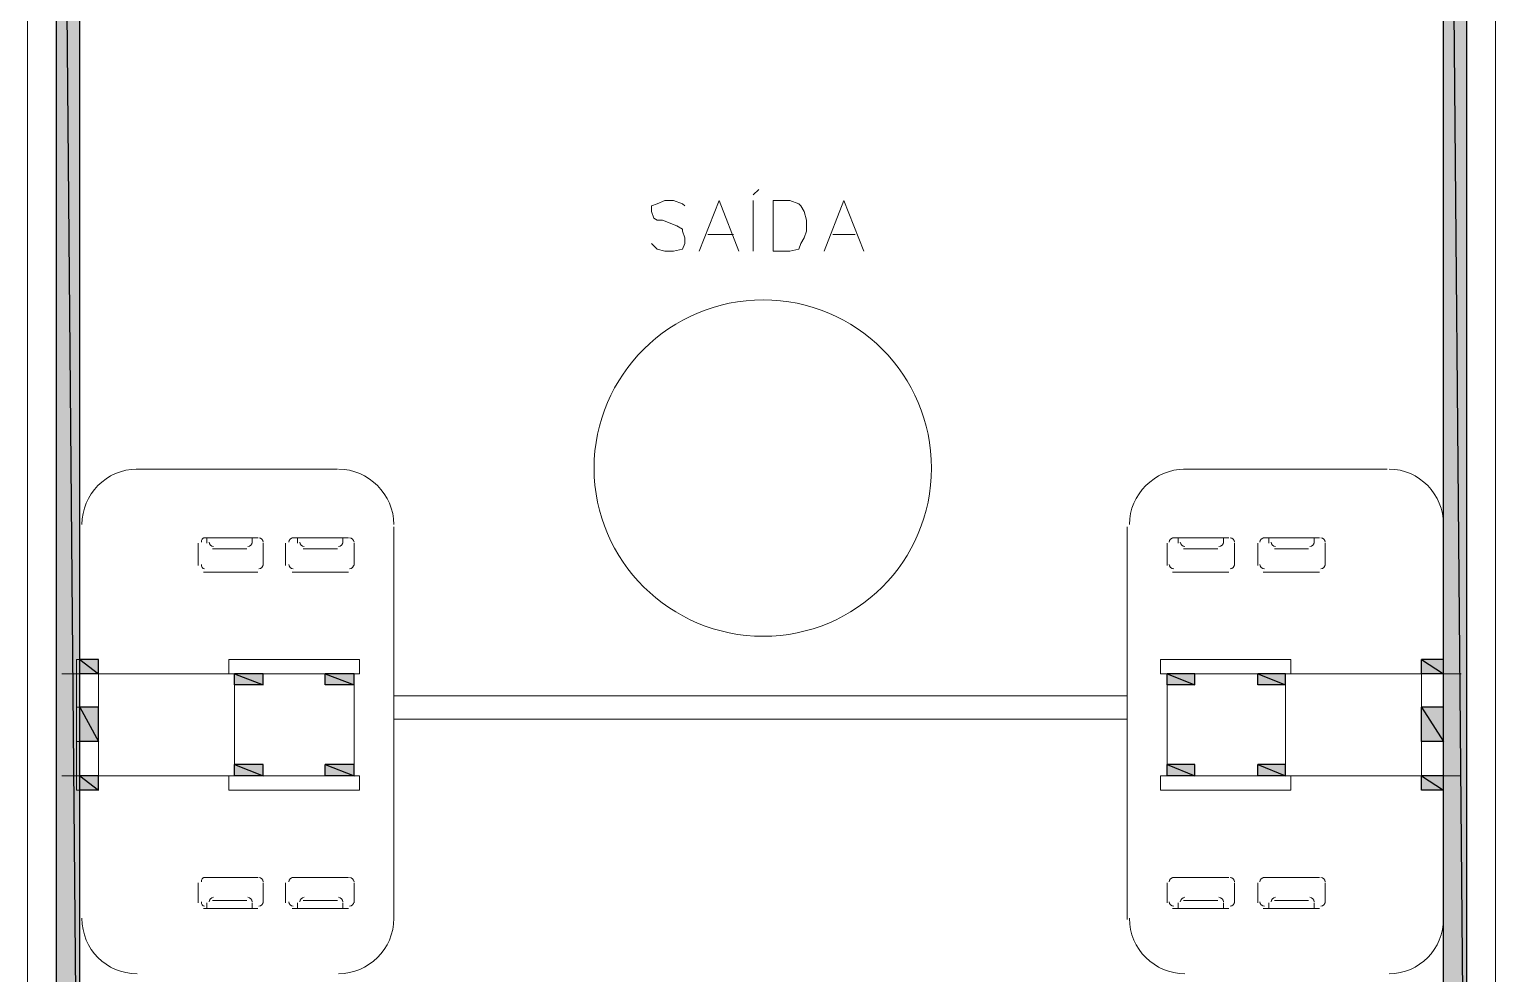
# Model space of a CAD drawing. Header units: millimetres. Extents: x 53 to 176, y -29 to 32.
# Drawn here: x 119.809 to 121.662, y -16.093 to -14.9 of the extents above; entities that cross this region are included whole.
import ezdxf

# ---------------------------------------------------------------- set-up
doc = ezdxf.new("R2010")
doc.units = ezdxf.units.MM
doc.layers.add('15 - Quadro de medição', color=6, linetype='Continuous')

msp = doc.modelspace()

# ---------------------------------------------------------------- hatches: boundary and pattern name
at = {"layer": '15 - Quadro de medição', "true_color": 0x000007}
h = msp.add_hatch(color=7, dxfattribs=at)
h.paths.add_polyline_path([(119.8728, -13.3969), (119.8434, -13.3969), (119.8728, -16.7394)])
h.paths.add_polyline_path([(119.8434, -13.3969), (119.8728, -16.7394), (119.8434, -16.7394)])
h = msp.add_hatch(color=7, dxfattribs=at)
h.paths.add_polyline_path([(119.8728, -13.3969), (119.8434, -13.3969), (119.8728, -16.7394)])
h.paths.add_polyline_path([(119.8434, -13.3969), (119.8728, -16.7394), (119.8434, -16.7394)])
h = msp.add_hatch(color=7, dxfattribs=at)
h.paths.add_polyline_path([(121.6243, -13.3969), (121.595, -13.3969), (121.6243, -16.7394)])
h.paths.add_polyline_path([(121.595, -13.3969), (121.6243, -16.7394), (121.595, -16.7394)])
h = msp.add_hatch(color=7, dxfattribs=at)
h.paths.add_polyline_path([(119.8965, -15.696), (119.8728, -15.696), (119.8965, -15.7141)])
h.paths.add_polyline_path([(119.8728, -15.696), (119.8965, -15.7141), (119.8728, -15.7141)])
h = msp.add_hatch(color=7, dxfattribs=at)
h.paths.add_polyline_path([(121.595, -15.696), (121.567, -15.696), (121.595, -15.7141)])
h.paths.add_polyline_path([(121.567, -15.696), (121.595, -15.7141), (121.567, -15.7141)])
h = msp.add_hatch(color=7, dxfattribs=at)
h.paths.add_polyline_path([(120.1046, -15.7141), (120.0683, -15.7141), (120.1046, -15.7281)])
h.paths.add_polyline_path([(120.0683, -15.7141), (120.1046, -15.7281), (120.0683, -15.7281)])
h = msp.add_hatch(color=7, dxfattribs=at)
h.paths.add_polyline_path([(120.2192, -15.7141), (120.1829, -15.7141), (120.2192, -15.7281)])
h.paths.add_polyline_path([(120.1829, -15.7141), (120.2192, -15.7281), (120.1829, -15.7281)])
h = msp.add_hatch(color=7, dxfattribs=at)
h.paths.add_polyline_path([(121.2807, -15.7141), (121.2458, -15.7141), (121.2807, -15.7281)])
h.paths.add_polyline_path([(121.2458, -15.7141), (121.2807, -15.7281), (121.2458, -15.7281)])
h = msp.add_hatch(color=7, dxfattribs=at)
h.paths.add_polyline_path([(121.3952, -15.7141), (121.3603, -15.7141), (121.3952, -15.7281)])
h.paths.add_polyline_path([(121.3603, -15.7141), (121.3952, -15.7281), (121.3603, -15.7281)])
h = msp.add_hatch(color=7, dxfattribs=at)
h.paths.add_polyline_path([(119.8965, -15.7561), (119.8728, -15.7561), (119.8965, -15.7994)])
h.paths.add_polyline_path([(119.8728, -15.7561), (119.8965, -15.7994), (119.8728, -15.7994)])
h = msp.add_hatch(color=7, dxfattribs=at)
h.paths.add_polyline_path([(121.595, -15.7561), (121.567, -15.7561), (121.595, -15.7994)])
h.paths.add_polyline_path([(121.567, -15.7561), (121.595, -15.7994), (121.567, -15.7994)])
h = msp.add_hatch(color=7, dxfattribs=at)
h.paths.add_polyline_path([(120.1046, -15.8287), (120.0683, -15.8287), (120.1046, -15.8427)])
h.paths.add_polyline_path([(120.0683, -15.8287), (120.1046, -15.8427), (120.0683, -15.8427)])
h = msp.add_hatch(color=7, dxfattribs=at)
h.paths.add_polyline_path([(120.2192, -15.8287), (120.1829, -15.8287), (120.2192, -15.8427)])
h.paths.add_polyline_path([(120.1829, -15.8287), (120.2192, -15.8427), (120.1829, -15.8427)])
h = msp.add_hatch(color=7, dxfattribs=at)
h.paths.add_polyline_path([(121.2807, -15.8287), (121.2458, -15.8287), (121.2807, -15.8427)])
h.paths.add_polyline_path([(121.2458, -15.8287), (121.2807, -15.8427), (121.2458, -15.8427)])
h = msp.add_hatch(color=7, dxfattribs=at)
h.paths.add_polyline_path([(121.3952, -15.8287), (121.3603, -15.8287), (121.3952, -15.8427)])
h.paths.add_polyline_path([(121.3603, -15.8287), (121.3952, -15.8427), (121.3603, -15.8427)])
h = msp.add_hatch(color=7, dxfattribs=at)
h.paths.add_polyline_path([(119.8965, -15.8427), (119.8728, -15.8427), (119.8965, -15.8608)])
h.paths.add_polyline_path([(119.8728, -15.8427), (119.8965, -15.8608), (119.8728, -15.8608)])
h = msp.add_hatch(color=7, dxfattribs=at)
h.paths.add_polyline_path([(121.595, -15.8427), (121.567, -15.8427), (121.595, -15.8608)])
h.paths.add_polyline_path([(121.567, -15.8427), (121.595, -15.8608), (121.567, -15.8608)])

# ---------------------------------------------------------------- linework, layer by layer
at = {"layer": '15 - Quadro de medição', "color": 7, "linetype": 'Continuous', "lineweight": 20, "true_color": 0x000007}
for points in [[(119.8071, -13.0324), (121.6606, -13.0324), (121.6606, -16.7394), (119.8071, -16.7394)], [(121.6606, -13.0324), (123.5127, -13.0324), (123.5127, -16.7394), (121.6606, -16.7394)], [(120.7485, -15.1806), (120.7485, -15.1163), (120.7695, -15.1163), (120.7807, -15.1205), (120.7835, -15.1233), (120.7877, -15.1303), (120.7904, -15.1415), (120.7904, -15.1554), (120.7877, -15.1638), (120.7835, -15.1708), (120.7807, -15.1778), (120.7695, -15.1806)], [(119.8965, -15.696), (119.8686, -15.696), (119.8686, -15.8608), (119.8965, -15.8608)], [(121.567, -15.696), (121.595, -15.696), (121.595, -15.8608), (121.567, -15.8608)], [(120.0683, -15.7281), (120.1046, -15.7281), (120.1046, -15.7141), (120.0683, -15.7141)], [(120.2192, -15.7281), (120.1829, -15.7281), (120.1829, -15.7141), (120.2192, -15.7141)], [(121.2458, -15.7281), (121.2807, -15.7281), (121.2807, -15.7141), (121.2458, -15.7141)], [(121.3952, -15.7281), (121.3603, -15.7281), (121.3603, -15.7141), (121.3952, -15.7141)], [(120.0683, -15.8287), (120.1046, -15.8287), (120.1046, -15.8427), (120.0683, -15.8427)], [(120.2192, -15.8287), (120.1829, -15.8287), (120.1829, -15.8427), (120.2192, -15.8427)], [(121.2458, -15.8287), (121.2807, -15.8287), (121.2807, -15.8427), (121.2458, -15.8427)], [(121.3952, -15.8287), (121.3603, -15.8287), (121.3603, -15.8427), (121.3952, -15.8427)]]:
    msp.add_lwpolyline(points, close=True, dxfattribs=at)
for points in [[(119.8798, -13.1748), (121.595, -13.1748), (121.595, -16.7394), (119.8728, -16.7394), (119.8714, -16.7394), (119.8071, -16.7394)], [(119.8728, -16.7394), (119.8728, -13.1818), (119.8728, -13.1818)], [(121.6606, -13.2614), (121.6606, -16.7394), (119.8071, -16.7394), (119.8071, -13.2614)], [(123.5127, -13.2614), (123.5127, -16.7394), (121.6606, -16.7394), (121.6606, -13.2614)], [(119.8434, -13.3969), (119.8434, -16.7394), (119.8728, -16.7394), (119.8295, -16.7394)], [(119.8728, -16.7394), (119.8434, -16.7394), (119.8434, -13.3969)], [(121.595, -16.7394), (121.6243, -16.7394), (121.6243, -13.3969)], [(120.6368, -15.1233), (120.634, -15.1205), (120.6228, -15.1163), (120.6117, -15.1163), (120.6019, -15.1205), (120.5949, -15.1233), (120.5949, -15.1303), (120.5977, -15.1387), (120.6019, -15.1415), (120.6089, -15.1415), (120.627, -15.1485), (120.634, -15.1527), (120.634, -15.1554), (120.6368, -15.1638), (120.6368, -15.1708), (120.634, -15.1778), (120.6228, -15.1806), (120.6117, -15.1806), (120.6019, -15.1778), (120.5949, -15.1708)], [(120.655, -15.1806), (120.6801, -15.1163), (120.7052, -15.1806)], [(120.7234, -15.1094), (120.7304, -15.1024), (120.7304, -15.1024)], [(120.7234, -15.1806), (120.7234, -15.1163), (120.7234, -15.1163)], [(120.8128, -15.1806), (120.8379, -15.1163), (120.8631, -15.1806)], [(120.6661, -15.1596), (120.6983, -15.1596), (120.6983, -15.1596)], [(120.824, -15.1596), (120.8519, -15.1596), (120.8519, -15.1596)], [(119.944, -15.4557), (120.1982, -15.4557), (120.1982, -15.4557)], [(121.5237, -15.4557), (121.2667, -15.4557), (121.2667, -15.4557)], [(119.8728, -16.0242), (119.8728, -15.5284), (119.8728, -15.5284)], [(120.0292, -15.5423), (120.0977, -15.5423), (120.0977, -15.5423)], [(120.0907, -15.5493), (120.0907, -15.5423), (120.0334, -15.5423), (120.0334, -15.5493)], [(120.2122, -15.5423), (120.141, -15.5423), (120.141, -15.5423)], [(120.1479, -15.5493), (120.1479, -15.5423), (120.2052, -15.5423), (120.2052, -15.5493)], [(120.2695, -15.5284), (120.2695, -15.7421), (120.2695, -16.0242)], [(121.1955, -15.5284), (121.1955, -15.7421), (121.1955, -16.0242)], [(121.2528, -15.5423), (121.324, -15.5423), (121.324, -15.5423)], [(121.317, -15.5493), (121.317, -15.5423), (121.2598, -15.5423), (121.2598, -15.5493)], [(121.4385, -15.5423), (121.3673, -15.5423), (121.3673, -15.5423)], [(121.3743, -15.5493), (121.3743, -15.5423), (121.4316, -15.5423), (121.4316, -15.5493)], [(121.595, -16.0242), (121.595, -15.5284), (121.595, -15.5284)], [(120.0222, -15.5773), (120.0222, -15.5493), (120.0222, -15.5493)], [(120.0404, -15.5563), (120.0837, -15.5563), (120.0837, -15.5563)], [(120.1046, -15.5493), (120.1046, -15.5773), (120.1046, -15.5773)], [(120.1326, -15.5493), (120.1326, -15.5773), (120.1326, -15.5773)], [(120.1982, -15.5563), (120.1549, -15.5563), (120.1549, -15.5563)], [(120.2192, -15.5773), (120.2192, -15.5493), (120.2192, -15.5493)], [(121.2458, -15.5773), (121.2458, -15.5493), (121.2458, -15.5493)], [(121.2667, -15.5563), (121.31, -15.5563), (121.31, -15.5563)], [(121.331, -15.5493), (121.331, -15.5773), (121.331, -15.5773)], [(121.3603, -15.5493), (121.3603, -15.5773), (121.3603, -15.5773)], [(121.4246, -15.5563), (121.3813, -15.5563), (121.3813, -15.5563)], [(121.4455, -15.5773), (121.4455, -15.5493), (121.4455, -15.5493)], [(120.0977, -15.5856), (120.0292, -15.5856), (120.0292, -15.5856)], [(120.141, -15.5856), (120.2122, -15.5856), (120.2122, -15.5856)], [(121.324, -15.5856), (121.2528, -15.5856), (121.2528, -15.5856)], [(121.3673, -15.5856), (121.4385, -15.5856), (121.4385, -15.5856)], [(120.2192, -15.7141), (120.2262, -15.7141), (120.2262, -15.696), (120.0613, -15.696), (120.0613, -15.7141)], [(121.2458, -15.7141), (121.2374, -15.7141), (121.2374, -15.696), (121.4022, -15.696), (121.4022, -15.7141)], [(119.8504, -15.7141), (120.2192, -15.7141), (120.2192, -15.8427)], [(120.0683, -15.7141), (120.0683, -15.8427), (120.0683, -15.8427)], [(121.6173, -15.7141), (121.2458, -15.7141), (121.2458, -15.8427)], [(121.3952, -15.7141), (121.3952, -15.8427), (121.3952, -15.8427)], [(120.2695, -15.7421), (121.1955, -15.7421), (121.1955, -15.7421)], [(119.8965, -15.7561), (119.8686, -15.7561), (119.8686, -15.7561)], [(121.567, -15.7561), (121.595, -15.7561), (121.595, -15.7561)], [(120.2695, -15.7714), (121.1955, -15.7714), (121.1955, -15.7714)], [(119.8965, -15.7994), (119.8686, -15.7994), (119.8686, -15.7994)], [(121.567, -15.7994), (121.595, -15.7994), (121.595, -15.7994)], [(119.8504, -15.8427), (120.2192, -15.8427), (120.2192, -15.8427)], [(120.2192, -15.8427), (120.2262, -15.8427), (120.2262, -15.8608), (120.0613, -15.8608), (120.0613, -15.8427)], [(121.2458, -15.8427), (121.2374, -15.8427), (121.2374, -15.8608), (121.4022, -15.8608), (121.4022, -15.8427)], [(121.6173, -15.8427), (121.2458, -15.8427), (121.2458, -15.8427)], [(120.0222, -15.9781), (120.0222, -16.0033), (120.0222, -16.0033)], [(120.0977, -15.9712), (120.0292, -15.9712), (120.0292, -15.9712)], [(120.1046, -16.0033), (120.1046, -15.9781), (120.1046, -15.9781)], [(120.1326, -16.0033), (120.1326, -15.9781), (120.1326, -15.9781)], [(120.141, -15.9712), (120.2122, -15.9712), (120.2122, -15.9712)], [(120.2192, -15.9781), (120.2192, -16.0033), (120.2192, -16.0033)], [(121.2458, -15.9781), (121.2458, -16.0033), (121.2458, -16.0033)], [(121.324, -15.9712), (121.2528, -15.9712), (121.2528, -15.9712)], [(121.331, -16.0033), (121.331, -15.9781), (121.331, -15.9781)], [(121.3603, -16.0033), (121.3603, -15.9781), (121.3603, -15.9781)], [(121.3673, -15.9712), (121.4385, -15.9712), (121.4385, -15.9712)], [(121.4455, -15.9781), (121.4455, -16.0033), (121.4455, -16.0033)], [(120.0907, -16.0033), (120.0907, -16.0103), (120.0334, -16.0103), (120.0334, -16.0033)], [(120.0404, -16.0005), (120.0837, -16.0005), (120.0837, -16.0005)], [(120.1479, -16.0033), (120.1479, -16.0103), (120.2052, -16.0103), (120.2052, -16.0033)], [(120.1982, -16.0005), (120.1549, -16.0005), (120.1549, -16.0005)], [(121.317, -16.0033), (121.317, -16.0103), (121.2598, -16.0103), (121.2598, -16.0033)], [(121.2667, -16.0005), (121.31, -16.0005), (121.31, -16.0005)], [(121.3743, -16.0033), (121.3743, -16.0103), (121.4316, -16.0103), (121.4316, -16.0033)], [(121.4246, -16.0005), (121.3813, -16.0005), (121.3813, -16.0005)], [(120.0292, -16.0103), (120.0977, -16.0103), (120.0977, -16.0103)], [(120.2122, -16.0103), (120.141, -16.0103), (120.141, -16.0103)], [(121.2528, -16.0103), (121.324, -16.0103), (121.324, -16.0103)], [(121.4385, -16.0103), (121.3673, -16.0103), (121.3673, -16.0103)]]:
    msp.add_lwpolyline(points, dxfattribs=at)
at = {"layer": '15 - Quadro de medição', "color": 7, "linetype": 'Continuous', "lineweight": -2, "true_color": 0x000007}
for points in [[(119.8728, -13.3969), (119.8434, -13.3969), (119.8728, -16.7394)], [(119.8434, -13.3969), (119.8728, -16.7394), (119.8434, -16.7394)], [(119.8728, -13.3969), (119.8434, -13.3969), (119.8728, -16.7394)], [(119.8434, -13.3969), (119.8728, -16.7394), (119.8434, -16.7394)], [(121.6243, -13.3969), (121.595, -13.3969), (121.6243, -16.7394)], [(121.595, -13.3969), (121.6243, -16.7394), (121.595, -16.7394)], [(119.8965, -15.696), (119.8728, -15.696), (119.8965, -15.7141)], [(119.8728, -15.696), (119.8965, -15.7141), (119.8728, -15.7141)], [(121.595, -15.696), (121.567, -15.696), (121.595, -15.7141)], [(121.567, -15.696), (121.595, -15.7141), (121.567, -15.7141)], [(120.1046, -15.7141), (120.0683, -15.7141), (120.1046, -15.7281)], [(120.0683, -15.7141), (120.1046, -15.7281), (120.0683, -15.7281)], [(120.2192, -15.7141), (120.1829, -15.7141), (120.2192, -15.7281)], [(120.1829, -15.7141), (120.2192, -15.7281), (120.1829, -15.7281)], [(121.2807, -15.7141), (121.2458, -15.7141), (121.2807, -15.7281)], [(121.2458, -15.7141), (121.2807, -15.7281), (121.2458, -15.7281)], [(121.3952, -15.7141), (121.3603, -15.7141), (121.3952, -15.7281)], [(121.3603, -15.7141), (121.3952, -15.7281), (121.3603, -15.7281)], [(119.8965, -15.7561), (119.8728, -15.7561), (119.8965, -15.7994)], [(119.8728, -15.7561), (119.8965, -15.7994), (119.8728, -15.7994)], [(121.595, -15.7561), (121.567, -15.7561), (121.595, -15.7994)], [(121.567, -15.7561), (121.595, -15.7994), (121.567, -15.7994)], [(120.1046, -15.8287), (120.0683, -15.8287), (120.1046, -15.8427)], [(120.0683, -15.8287), (120.1046, -15.8427), (120.0683, -15.8427)], [(120.2192, -15.8287), (120.1829, -15.8287), (120.2192, -15.8427)], [(120.1829, -15.8287), (120.2192, -15.8427), (120.1829, -15.8427)], [(121.2807, -15.8287), (121.2458, -15.8287), (121.2807, -15.8427)], [(121.2458, -15.8287), (121.2807, -15.8427), (121.2458, -15.8427)], [(121.3952, -15.8287), (121.3603, -15.8287), (121.3952, -15.8427)], [(121.3603, -15.8287), (121.3952, -15.8427), (121.3603, -15.8427)], [(119.8965, -15.8427), (119.8728, -15.8427), (119.8965, -15.8608)], [(119.8728, -15.8427), (119.8965, -15.8608), (119.8728, -15.8608)], [(121.595, -15.8427), (121.567, -15.8427), (121.595, -15.8608)], [(121.567, -15.8427), (121.595, -15.8608), (121.567, -15.8608)]]:
    msp.add_lwpolyline(points, close=True, dxfattribs=at)
at = {"layer": '15 - Quadro de medição', "color": 7, "linetype": 'Continuous', "lineweight": 20, "true_color": 0x000007}
msp.add_open_spline([(120.9483, -15.4544), (120.9483, -15.337), (120.8533, -15.242), (120.736, -15.242), (120.736, -15.242), (120.6186, -15.242), (120.5223, -15.337), (120.5223, -15.4544), (120.5223, -15.4544), (120.5223, -15.5717), (120.6186, -15.6667), (120.736, -15.6667), (120.736, -15.6667), (120.8533, -15.6667), (120.9483, -15.5717), (120.9483, -15.4544)], degree=3, knots=[0, 0, 0, 0, 0.0625, 0.0625, 0.0625, 0.062501, 0.125, 0.125, 0.125, 0.125001, 0.1875, 0.1875, 0.1875, 0.187501, 1, 1, 1, 1], dxfattribs=at)
for points in [[(119.9454, -15.4557), (119.9063, -15.4557), (119.8756, -15.4879), (119.8756, -15.5256)], [(120.2695, -15.5256), (120.2695, -15.4879), (120.2373, -15.4557), (120.1996, -15.4557)], [(121.2681, -15.4557), (121.2304, -15.4557), (121.1983, -15.4879), (121.1983, -15.5256)], [(121.595, -15.5256), (121.595, -15.4879), (121.5643, -15.4557), (121.5265, -15.4557)], [(120.0306, -15.5423), (120.0278, -15.5423), (120.0264, -15.5451), (120.0264, -15.5479)], [(120.1046, -15.5479), (120.1046, -15.5451), (120.1018, -15.5423), (120.0991, -15.5423)], [(120.1424, -15.5423), (120.1396, -15.5423), (120.1368, -15.5451), (120.1368, -15.5479)], [(120.2192, -15.5479), (120.2192, -15.5451), (120.2164, -15.5423), (120.2136, -15.5423)], [(121.2542, -15.5423), (121.2514, -15.5423), (121.2486, -15.5451), (121.2486, -15.5479)], [(121.331, -15.5479), (121.331, -15.5451), (121.3282, -15.5423), (121.3254, -15.5423)], [(121.3687, -15.5423), (121.3659, -15.5423), (121.3631, -15.5451), (121.3631, -15.5479)], [(121.4455, -15.5479), (121.4455, -15.5451), (121.4427, -15.5423), (121.4399, -15.5423)], [(120.0362, -15.5479), (120.0362, -15.5507), (120.039, -15.5535), (120.0418, -15.5535)], [(120.0851, -15.5535), (120.0879, -15.5535), (120.0907, -15.5507), (120.0907, -15.5479)], [(120.1507, -15.5479), (120.1507, -15.5507), (120.1535, -15.5535), (120.1563, -15.5535)], [(120.1996, -15.5535), (120.2024, -15.5535), (120.2052, -15.5507), (120.2052, -15.5479)], [(121.2626, -15.5479), (121.2626, -15.5507), (121.2653, -15.5535), (121.2681, -15.5535)], [(121.3114, -15.5535), (121.3142, -15.5535), (121.317, -15.5507), (121.317, -15.5479)], [(121.3771, -15.5479), (121.3771, -15.5507), (121.3799, -15.5535), (121.3827, -15.5535)], [(121.426, -15.5535), (121.4288, -15.5535), (121.4316, -15.5507), (121.4316, -15.5479)], [(120.0264, -15.5759), (120.0264, -15.5787), (120.0278, -15.5815), (120.0306, -15.5815)], [(120.0991, -15.5815), (120.1018, -15.5815), (120.1046, -15.5787), (120.1046, -15.5759)], [(120.1368, -15.5759), (120.1368, -15.5787), (120.1396, -15.5815), (120.1424, -15.5815)], [(120.2136, -15.5815), (120.2164, -15.5815), (120.2192, -15.5787), (120.2192, -15.5759)], [(121.2486, -15.5759), (121.2486, -15.5787), (121.2514, -15.5815), (121.2542, -15.5815)], [(121.3254, -15.5815), (121.3282, -15.5815), (121.331, -15.5787), (121.331, -15.5759)], [(121.3631, -15.5759), (121.3631, -15.5787), (121.3659, -15.5815), (121.3687, -15.5815)], [(121.4399, -15.5815), (121.4427, -15.5815), (121.4455, -15.5787), (121.4455, -15.5759)], [(120.0306, -15.9712), (120.0278, -15.9712), (120.0264, -15.9739), (120.0264, -15.9767)], [(120.1046, -15.9767), (120.1046, -15.9739), (120.1018, -15.9712), (120.0991, -15.9712)], [(120.1424, -15.9712), (120.1396, -15.9712), (120.1368, -15.9739), (120.1368, -15.9767)], [(120.2192, -15.9767), (120.2192, -15.9739), (120.2164, -15.9712), (120.2136, -15.9712)], [(121.2542, -15.9712), (121.2514, -15.9712), (121.2486, -15.9739), (121.2486, -15.9767)], [(121.331, -15.9767), (121.331, -15.9739), (121.3282, -15.9712), (121.3254, -15.9712)], [(121.3687, -15.9712), (121.3659, -15.9712), (121.3631, -15.9739), (121.3631, -15.9767)], [(121.4455, -15.9767), (121.4455, -15.9739), (121.4427, -15.9712), (121.4399, -15.9712)], [(120.0264, -16.0019), (120.0264, -16.0047), (120.0278, -16.0075), (120.0306, -16.0075)], [(120.0418, -15.9963), (120.039, -15.9963), (120.0362, -15.9991), (120.0362, -16.0019)], [(120.0907, -16.0019), (120.0907, -15.9991), (120.0879, -15.9963), (120.0851, -15.9963)], [(120.0991, -16.0075), (120.1018, -16.0075), (120.1046, -16.0047), (120.1046, -16.0019)], [(120.1368, -16.0019), (120.1368, -16.0047), (120.1396, -16.0075), (120.1424, -16.0075)], [(120.1563, -15.9963), (120.1535, -15.9963), (120.1507, -15.9991), (120.1507, -16.0019)], [(120.2052, -16.0019), (120.2052, -15.9991), (120.2024, -15.9963), (120.1996, -15.9963)], [(120.2136, -16.0075), (120.2164, -16.0075), (120.2192, -16.0047), (120.2192, -16.0019)], [(121.2486, -16.0019), (121.2486, -16.0047), (121.2514, -16.0075), (121.2542, -16.0075)], [(121.2681, -15.9963), (121.2653, -15.9963), (121.2626, -15.9991), (121.2626, -16.0019)], [(121.317, -16.0019), (121.317, -15.9991), (121.3142, -15.9963), (121.3114, -15.9963)], [(121.3254, -16.0075), (121.3282, -16.0075), (121.331, -16.0047), (121.331, -16.0019)], [(121.3631, -16.0019), (121.3631, -16.0047), (121.3659, -16.0075), (121.3687, -16.0075)], [(121.3827, -15.9963), (121.3799, -15.9963), (121.3771, -15.9991), (121.3771, -16.0019)], [(121.4316, -16.0019), (121.4316, -15.9991), (121.4288, -15.9963), (121.426, -15.9963)], [(121.4399, -16.0075), (121.4427, -16.0075), (121.4455, -16.0047), (121.4455, -16.0019)], [(119.8756, -16.0228), (119.8756, -16.0619), (119.9063, -16.0927), (119.9454, -16.0927)], [(120.1996, -16.0927), (120.2373, -16.0927), (120.2695, -16.0619), (120.2695, -16.0228)], [(121.1983, -16.0228), (121.1983, -16.0619), (121.2304, -16.0927), (121.2681, -16.0927)], [(121.5265, -16.0927), (121.5643, -16.0927), (121.595, -16.0619), (121.595, -16.0228)]]:
    msp.add_open_spline(points, degree=3, dxfattribs=at)

doc.saveas('drawing.dxf')
